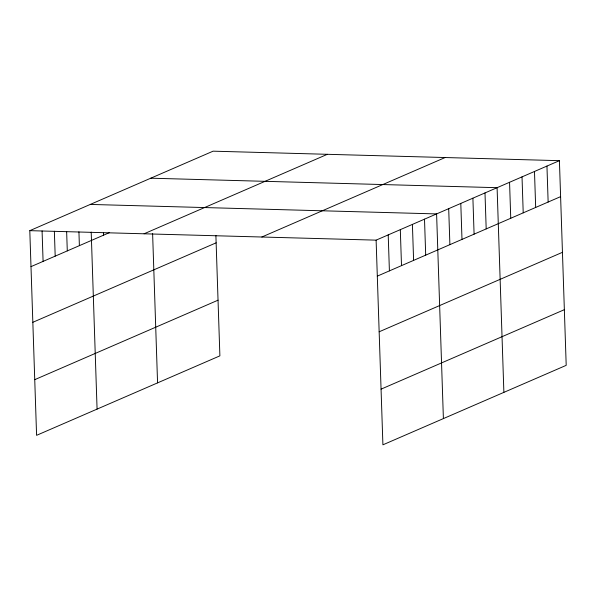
<?xml version="1.0" encoding="UTF-8"?>
<svg xmlns="http://www.w3.org/2000/svg" width="596" height="596" viewBox="0 0 596 596"><rect width="100%" height="100%" fill="white"/><g stroke="black" fill="none" stroke-linecap="round" stroke-linejoin="round"><path stroke-width="0.89" d="M215.886 235.405L219.887 355.857L36.587 435.333L29.8 230.659L213.092 151.175L559.413 160.667L566.2 365.341L382.908 444.825L376.113 240.143L559.413 160.667M30.992 266.635L109.224 232.716M144.083 233.788L327.375 154.304M32.84 322.302L216.132 242.825M261.83 237.014L445.123 157.538M34.739 379.667L218.039 300.183M377.313 276.127L560.605 196.643M379.153 331.793L562.453 252.317M381.06 389.151L564.352 309.674M150.773 178.197L497.094 187.688L503.881 392.369M90.287 204.428L436.6 213.919L443.394 418.593M29.8 230.659L376.113 240.143M546.949 166.068L548.141 202.051M534.485 171.477L535.677 207.453M522.022 176.878L523.213 212.854M509.558 182.287L510.75 218.263M484.995 192.933L486.187 228.909M472.896 198.177L474.088 234.161M460.797 203.43L461.989 239.406M448.699 208.675L449.891 244.651M424.508 219.164L425.7 255.14M412.41 224.409L413.602 260.385M400.311 229.654L401.503 265.63M388.212 234.899L389.404 270.882M152.613 233.662L157.567 382.878M103.488 232.395L103.577 235.159M91.203 232.105L97.074 409.102M78.925 231.814L79.38 245.649M66.64 231.524L67.288 250.894M54.363 231.233L55.19 256.146M42.078 230.95L43.091 261.391"/></g></svg>
